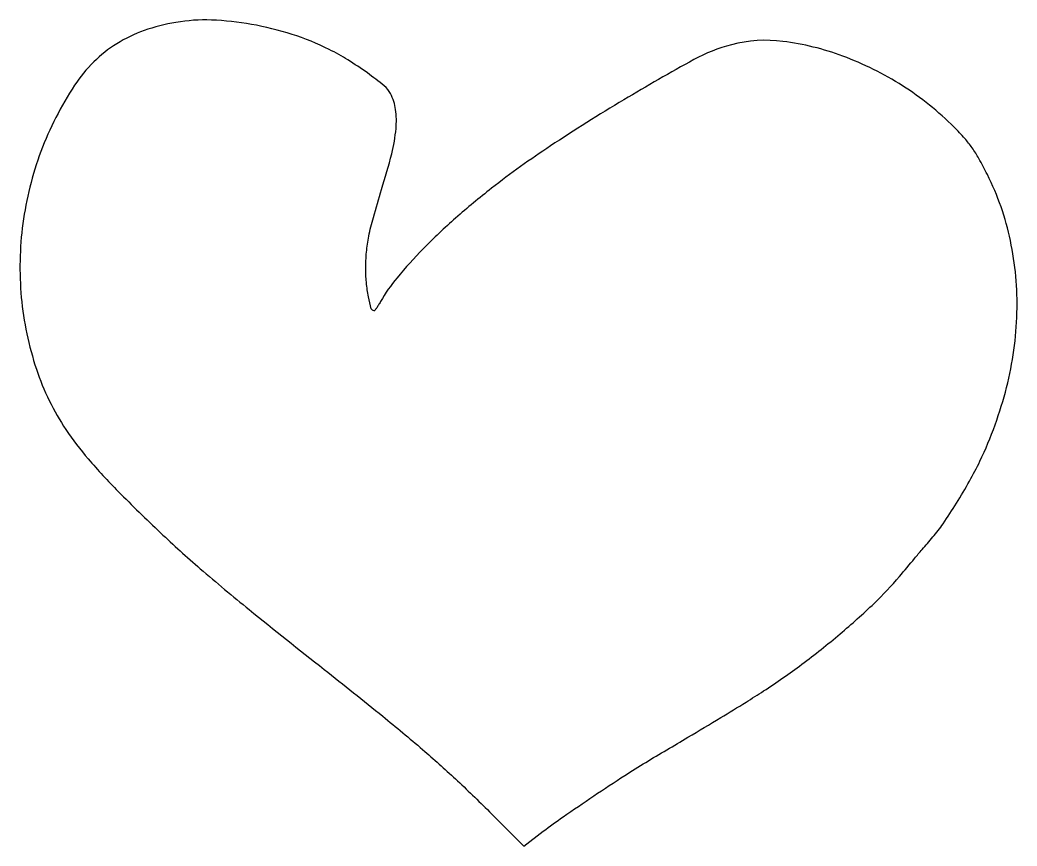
# Model space of a CAD drawing. Extents: x 0 to 464, y 0 to 384.
import ezdxf

# ---------------------------------------------------------------- set-up
doc = ezdxf.new("R2010")
doc.units = 0

msp = doc.modelspace()

# ---------------------------------------------------------------- linework, layer by layer
msp.add_lwpolyline([(72.830856, 382.976845, 0.042611), (58.01497, 379.156689, 0.054454), (45.307155, 373.075727, 0.056588), (34.591524, 364.618026, 0.051924), (25.692086, 353.742774, 0.056012), (10.0598, 322.979934, 0.056222), (1.669869, 289.553441, 0.056494), (0.958894, 255.248543, 0.057622), (7.972842, 221.893705, 0.032794), (13.935697, 207.302289, 0.034095), (21.68919, 193.812954, 0.030161), (32.057369, 180.178286, 0.017579), (46, 165.079205, 0.008302), (65.626034, 145.917066, 0.011066), (84.114581, 129.214066, 0.008376), (106.895512, 110.188141, 0.002625), (141.63986, 82.445204, -0.002679), (168.908159, 60.667008, -0.007751), (187.467927, 45.199073, -0.010016), (202.689679, 31.568164, -0.008033), (218.535315, 16.313049), (234.57063, 0.371103), (243.535315, 7.209728, -0.011345), (252.758094, 13.919779, -0.003456), (267.016679, 23.661563, -0.003461), (281.41541, 33.209632, -0.01125), (291.14281, 39.255799, 0.000841), (310.750224, 50.884332, 0.001744), (326.012451, 60.04287, 0.002162), (337.766194, 67.221521, 0.005991), (345.951446, 72.405816, 0.016518), (363.717637, 84.812616, 0.014419), (381.469865, 98.919669, 0.014927), (397.304774, 113.095374, 0.027957), (409.080326, 125.612591, -0.00015), (416.109011, 133.969577, -0.001018), (419.597064, 138.097187, -0.001932), (422.067438, 140.985774, -0.001791), (424.622782, 143.929058, 0.030408), (429.403494, 150.117654, 0.010484), (435.563664, 159.602967, 0.01067), (441.668409, 169.93481, 0.016347), (446.467266, 179.160504, 0.049628), (458.888055, 213.423299, 0.055706), (463.686221, 248.148024, 0.058347), (460.645934, 281.631632, 0.064894), (449.929626, 312.245314, 0.009478), (445.993033, 319.710295, 0.02688), (442.877515, 324.701965, 0.029598), (439.418018, 329.060463, 0.013664), (434.442529, 334.3225, 0.054865), (410.520856, 353.526355, 0.053119), (382.741803, 367.312814, 0.056975), (354.936298, 374.138182, 0.095657), (331.015737, 372.608754, 0.061753), (313.529315, 365.666331, 0.009423), (280.920447, 346.990252, 0.011323), (246.870409, 325.565886, 0.019166), (219.5, 305.918775, 0.015714), (202.815578, 292.082745, 0.017947), (187.7816, 277.803557, 0.019371), (175.587609, 264.355102, 0.045908), (167.896848, 253.257702, -0.009912), (166.935015, 251.63144, -0.014987), (166.028384, 250.259317, -0.00966), (165.231081, 249.173086, -0.230299), (164.901907, 249.007702, -0.34256), (163.624664, 249.973007, -0.016377), (162.318161, 255.532939, -0.023891), (161.337197, 262.011599, -0.026106), (161.017364, 268.364835, -0.021959), (161.38092, 276.295309, -0.026878), (162.441738, 283.638845, -0.019814), (164.55658, 292.401119, -0.006154), (168.415171, 305.390322, 0.01315), (173.092614, 321.982976, 0.038893), (175.102533, 333.641404, 0.057619), (174.906586, 342.492434, 0.085207), (172.563335, 349.877524, 0.10367), (169.600183, 353.513056, 0.014282), (161.796934, 359.467051, 0.01718), (152.74287, 365.51432, 0.022598), (144.070295, 370.357625, 0.038565), (126.830914, 377.384334, 0.03367), (107.919053, 382.065197, 0.034666), (89.264324, 384.050341, 0.051016)], format="xyb", close=True)

doc.saveas('drawing.dxf')
